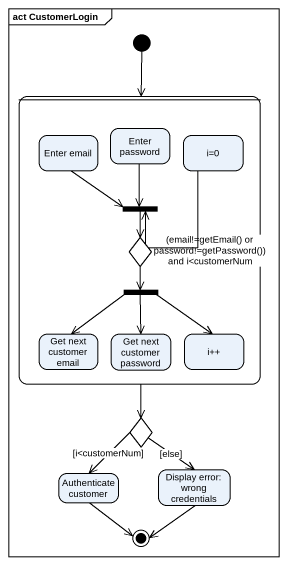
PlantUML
@startuml
mainframe act CustomerLogin
hide empty description
state " " as state1 {
  state "Enter email" as Enter_email
  state "Enter password" as Enter_password
  state "i=0" as i_0
  state fork1 <<join>>
  state "(email!=getEmail() or password!=getPassword()) and i<customerNum" as email_getEmail_or_password <<choice>>
  state fork2 <<fork>>
  state "Get next customer email" as Get_next_customer_email
  state "Get next customer password" as Get_next_customer_password
  state "i++" as i
}
state choice1 <<choice>>
state "Authenticate customer" as Authenticate_customer
state "Display error: wrong credentials" as Display_error_wrong
[*] --> state1
state1 --> choice1
Enter_email --> fork1
Enter_password --> fork1
i_0 --> fork1
fork1 --> email_getEmail_or_password
email_getEmail_or_password --> fork2
fork2 --> Get_next_customer_email
fork2 --> Get_next_customer_password
fork2 --> i
choice1 --> Authenticate_customer : [i<customerNum]
choice1 --> Display_error_wrong : [else]
Authenticate_customer --> [*]
Display_error_wrong --> [*]
@enduml
